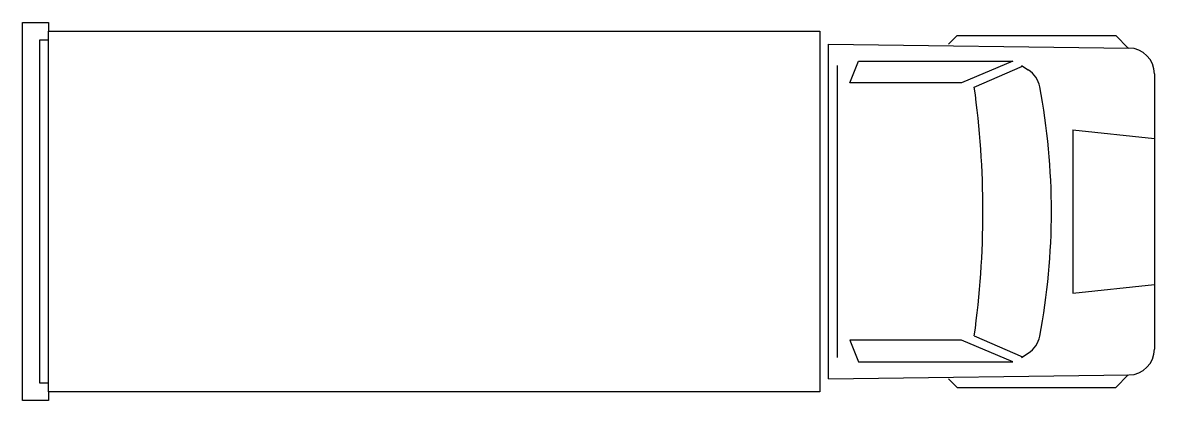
# Model space of a CAD drawing. Extents: x -6.71 to 0, y -1.12 to 1.12.
import ezdxf

# ---------------------------------------------------------------- set-up
doc = ezdxf.new("R2010")
doc.units = 0
doc.header["$LTSCALE"] = 1.2
doc.header["$MEASUREMENT"] = 0
doc.layers.get('0').update_dxf_attribs({"color": 3, "linetype": 'CONTINUOUS'})

msp = doc.modelspace()

# ---------------------------------------------------------------- linework, layer by layer
for p, q in [((-6.7056, 1.1176), (-6.5532, 1.1176)), ((-6.7056, -1.1176), (-6.7056, 1.1176)), ((-6.5532, 1.1176), (-6.5532, 1.0668)), ((-6.604, 1.016), (-6.5532, 1.016)), ((-6.604, -1.016), (-6.604, 1.016)), ((-6.5532, 1.0668), (-1.9812, 1.0668)), ((-6.5532, -1.0668), (-6.5532, 1.0668)), ((-1.9812, 1.0668), (-1.9812, -1.0668)), ((-1.2192, 0.9906), (-1.1684, 1.0414)), ((-1.1684, 1.0414), (-0.2286, 1.0414)), ((-0.2286, 1.0414), (-0.1544, 0.9672)), ((-1.9304, 0.9906), (-0.1504, 0.9672)), ((-1.9304, -0.9906), (-1.9304, 0.9906)), ((-1.8034, 0.762), (-1.7526, 0.889)), ((-1.7526, 0.889), (-0.8382, 0.889)), ((-0.8382, 0.889), (-1.143, 0.762)), ((-1.8796, 0.8636), (-1.8796, -0.8636)), ((-1.0668, 0.7366), (-0.7806, 0.8593)), ((-0.7874, 0.8636), (-0.7472, 0.838)), ((0, 0.8148), (0, -0.8148)), ((-1.143, 0.762), (-1.8034, 0.762)), ((-0.4826, 0.4826), (-0.4826, -0.4826)), ((-0.4826, 0.4826), (0, 0.4318)), ((-0.4826, -0.4826), (0, -0.4318)), ((-1.0668, -0.7366), (-0.7806, -0.8593)), ((-1.8034, -0.762), (-1.7526, -0.889)), ((-1.143, -0.762), (-1.8034, -0.762)), ((-0.8382, -0.889), (-1.143, -0.762)), ((-0.7874, -0.8636), (-0.7472, -0.838)), ((-1.7526, -0.889), (-0.8382, -0.889)), ((-1.9304, -0.9906), (-0.1504, -0.9672)), ((-1.2192, -0.9906), (-1.1684, -1.0414)), ((-0.2286, -1.0414), (-0.1544, -0.9672)), ((-6.5532, -1.016), (-6.604, -1.016)), ((-6.5532, -1.0668), (-6.5532, -1.1176)), ((-1.9812, -1.0668), (-6.5532, -1.0668)), ((-1.1684, -1.0414), (-0.2286, -1.0414)), ((-6.5532, -1.1176), (-6.7056, -1.1176))]:
    msp.add_line(p, q)
for centre, radius, start, end in [((-0.1524, 0.8148), 0.1524, 0, 89.24615), ((-0.829, 0.7095), 0.1524, 10.7953, 57.52881), ((-4.5498, 0), 3.9402, 349.2047, 10.7953), ((-6.3817, 0), 5.3657, 352.10963, 7.89037), ((-0.829, -0.7095), 0.1524, 302.47119, 349.2047), ((-0.1524, -0.8148), 0.1524, 270.75385, 0)]:
    msp.add_arc(centre, radius, start, end)

doc.saveas('drawing.dxf')
